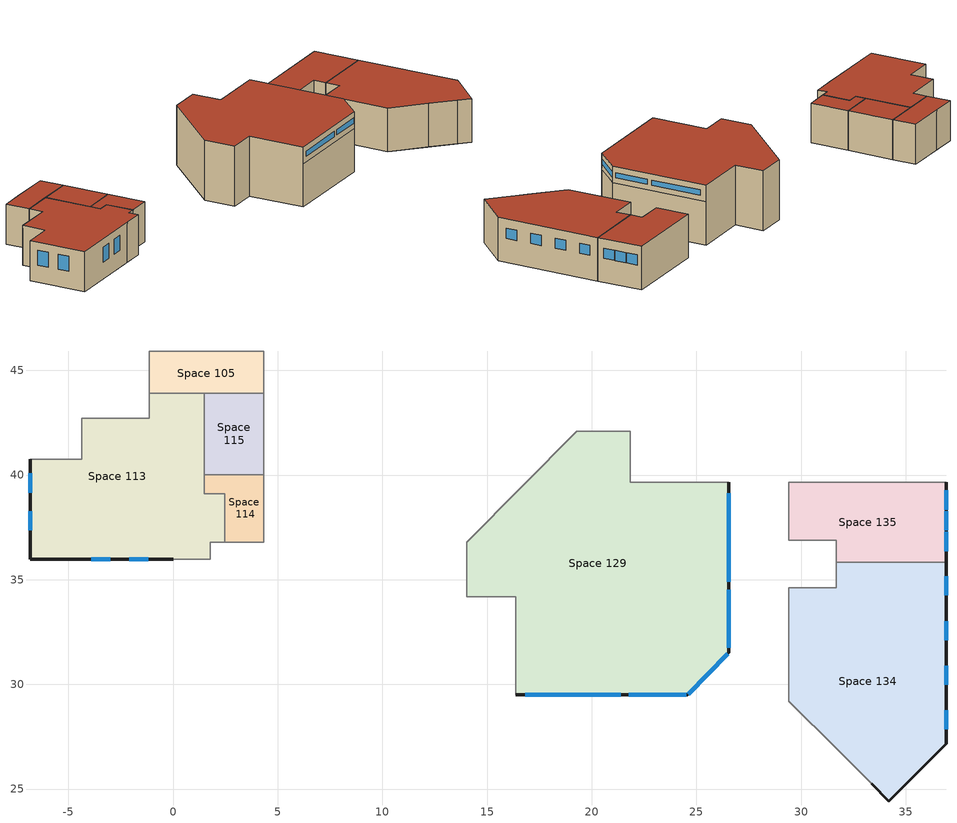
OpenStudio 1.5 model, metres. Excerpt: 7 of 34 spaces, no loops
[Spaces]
Space 113
 floor ground: 1.49,43.91 1.49,39.11 2.46,39.11 2.46,36.79 1.77,36.79 1.77,35.97 -6.82,35.97 -6.82,40.74 -4.35,40.74 -4.35,42.71 -1.14,42.71 -1.14,43.91 z0
 wall outside: -6.82,40.74 -6.82,35.97 0,35.97 z0:3.3
 wall to Space 116: -1.14,43.91 -1.14,42.71 -4.35,42.71 -4.35,40.74 -6.82,40.74 z0:3.3
 wall to Space 105: 1.49,43.91 -1.14,43.91 z0:3.3
 wall to Space 115: 1.49,40.02 1.49,43.91 z0:3.3
 wall to Space 114: 2.46,36.79 2.46,39.11 1.49,39.11 1.49,40.02 z0:3.3
 wall to Space 102: 0,35.97 1.77,35.97 1.77,36.79 2.46,36.79 z0:3.3
 window: -3.9,35.97 -2.99,35.97 / -2.09,35.97 -1.18,35.97 / -6.82,40.07 -6.82,39.16 / -6.82,38.27 -6.82,37.36 z1.4:2.64
 roof outside: 1.77,35.97 1.77,36.79 2.46,36.79 2.46,39.11 1.49,39.11 1.49,43.91 -1.14,43.91 -1.14,42.71 -4.35,42.71 -4.35,40.74 -6.82,40.74 -6.82,35.97 z3.3
Space 114
 floor ground: 4.33,40.02 4.33,36.79 2.46,36.79 2.46,39.11 1.49,39.11 1.49,40.02 z0
 wall to Space 115: 4.33,40.02 1.49,40.02 z0:3.3
 wall to Space 128: 4.33,36.79 4.33,40.02 z0:3.3
 wall to Space 102: 2.46,36.79 4.33,36.79 z0:3.3
 roof outside: 4.33,36.79 4.33,40.02 1.49,40.02 1.49,39.11 2.46,39.11 2.46,36.79 z3.3
Space 115
 floor ground: 4.33,43.91 4.33,40.02 1.49,40.02 1.49,43.91 z0
 wall to Space 105: 4.33,43.91 1.49,43.91 z0:3.3
 wall to Space 128: 4.33,40.02 4.33,43.91 z0:3.3
 roof outside: 4.33,40.02 4.33,43.91 1.49,43.91 1.49,40.02 z3.3
Space 105
 floor to Space 108: 4.33,45.92 4.33,45.79 -1.14,45.79 -1.14,45.92 z0
 floor ground: 4.33,45.79 4.33,43.91 -1.14,43.91 -1.14,45.79 z0
 wall to Space 116: 0.98,45.92 -1.14,45.92 -1.14,43.91 z0:3.3
 wall to Space 106: 4.33,45.92 0.98,45.92 z0:3.3
 wall to Space 128: 4.33,43.91 4.33,45.92 z0:3.3
 roof outside: 4.33,43.91 4.33,45.92 -1.14,45.92 -1.14,43.91 z3.3
Space 129
 floor ground: 21.83,42.09 21.83,39.66 26.55,39.66 26.55,31.5 24.58,29.5 16.37,29.5 16.37,34.19 14.03,34.19 14.03,36.79 19.29,42.09 z0
 wall outside: 16.37,29.5 24.58,29.5 26.55,31.5 26.55,39.66 z3.6:4.95
 wall to Space 104: 26.55,39.66 21.83,39.66 21.83,42.09 19.29,42.09 z0:4.95
 wall to Space 133: 16.37,29.5 24.58,29.5 26.55,31.5 26.55,39.66 z0:3.6
 wall to Space 102: 14.03,36.79 14.03,34.19 16.37,34.19 16.37,29.5 z0:4.95
 wall to Space 128: 19.29,42.09 14.03,36.79 z0:4.95
 window: 16.83,29.5 21.39,29.5 / 21.77,29.5 24.51,29.5 / 24.62,29.53 26.51,31.46 z4.04:4.47; 26.55,31.76 26.55,34.51 / 26.55,34.9 26.55,39.13 z4.05:4.47
 roof outside: 24.58,29.5 26.55,31.5 26.55,39.66 21.83,39.66 21.83,42.09 19.29,42.09 14.03,36.79 14.03,34.19 16.37,34.19 16.37,29.5 z4.95
Space 134
 floor ground: 36.93,35.84 36.93,27.17 34.19,24.43 29.42,29.2 29.42,34.62 31.68,34.62 31.68,35.84 z0
 wall outside: 33.37,25.25 34.19,24.43 36.93,27.17 36.93,35.84 z0:3.6
 wall to Space 132: 31.75,26.87 33.37,25.25 z0:3.6
 wall to Space 133: 31.68,35.84 31.68,34.62 29.42,34.62 29.42,29.2 31.75,26.87 z0:3.6
 wall to Space 135: 36.93,35.84 31.68,35.84 z0:3.6
 window: 36.93,27.85 36.93,28.76 / 36.93,29.98 36.93,30.89 / 36.93,32.11 36.93,33.03 / 36.93,34.25 36.93,35.16 z1.98:2.82
 roof outside: 34.19,24.43 36.93,27.17 36.93,35.84 31.68,35.84 31.68,34.62 29.42,34.62 29.42,29.2 z3.6
Space 135
 floor ground: 36.93,39.66 36.93,35.84 31.68,35.84 31.68,36.88 29.42,36.88 29.42,39.66 z0
 wall outside: 36.93,35.84 36.93,39.66 z0:3.6
 wall to Space 133: 29.42,39.66 29.42,36.88 31.68,36.88 31.68,35.84 z0:3.6
 wall to Space 104: 36.93,39.66 29.42,39.66 z0:3.6
 window: 36.93,36.37 36.93,37.28 / 36.93,37.36 36.93,38.27 / 36.93,38.35 36.93,39.26 z1.98:2.82
 roof outside: 36.93,35.84 36.93,39.66 29.42,39.66 29.42,36.88 31.68,36.88 31.68,35.84 z3.6
[Schedule:Day]
wkdMNECB-B-Occ 1: 1, 0, 0.3, 2, 0, 0.1, 3, 0, 0, 4, 0, 0, 5, 0, 0, 6, 0, 0, 7, 0, 0, 8, 0, 0, 9, 0, 0, 10, 0, 0.1, 11, 0, 0.2, 12, 0, 0.5, 13, 0, 0.9, 14, 0, 0.8, 15, 0, 0.5, 16, 0, 0.2, 17, 0, 0.2, 18, 0, 0.3, 19, 0, 0.6, 20, 0, 0.9, 21, 0, 0.9, 22, 0, 0.9, 23, 0, 0.6, 24, 0, 0.4
sunMNECB-B-Ltg 1; sunMNECB-B-Equ 1; sunMNECB-B-Proc 1: 1, 0, 0.5, 2, 0, 0.5, 3, 0, 0.1, 4, 0, 0.1, 5, 0, 0.1, 6, 0, 0.1, 7, 0, 0.1, 8, 0, 0.1, 9, 0, 0.1, 10, 0, 0.1, 11, 0, 0.5, 12, 0, 0.9, 13, 0, 0.9, 14, 0, 0.9, 15, 0, 0.9, 16, 0, 0.9, 17, 0, 0.9, 18, 0, 0.9, 19, 0, 0.9, 20, 0, 0.9, 21, 0, 0.9, 22, 0, 0.9, 23, 0, 0.9, 24, 0, 0.5
satMNECB-B-Ltg 1; wkdMNECB-B-Ltg 1; satMNECB-B-Equ 1; wkdMNECB-B-Equ 1; satMNECB-B-Proc 1; wkdMNECB-B-Proc 1: 1, 0, 0.9, 2, 0, 0.5, 3, 0, 0.1, 4, 0, 0.1, 5, 0, 0.1, 6, 0, 0.1, 7, 0, 0.1, 8, 0, 0.1, 9, 0, 0.1, 10, 0, 0.5, 11, 0, 0.7, 12, 0, 0.9, 13, 0, 0.9, 14, 0, 0.9, 15, 0, 0.9, 16, 0, 0.9, 17, 0, 0.9, 18, 0, 0.9, 19, 0, 0.9, 20, 0, 0.9, 21, 0, 0.9, 22, 0, 0.9, 23, 0, 0.9, 24, 0, 0.9
